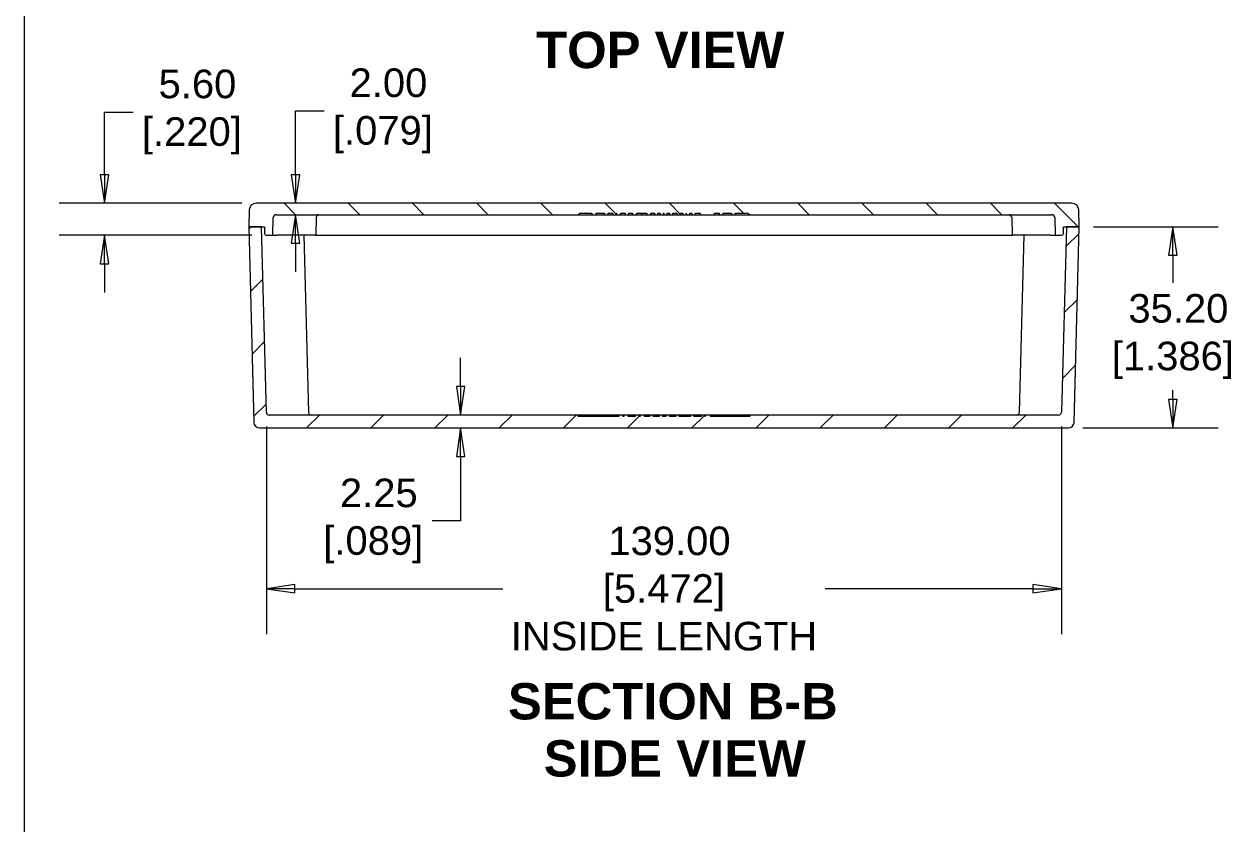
# Model space of a CAD drawing. Header units: millimetres. Extents: x 23 to 674, y 24 to 517.
# Drawn here: x 22.8 to 234.4, y 204.9 to 344.8 of the extents above; entities that cross this region are included whole.
import ezdxf

# ---------------------------------------------------------------- set-up
doc = ezdxf.new("R2010")
doc.units = ezdxf.units.MM
doc.header["$LTSCALE"] = 2.5
for name, color, linetype, lineweight in [('Dimension (ANSI)', 7, 'Continuous', 9), ('Hatch (ANSI)', 7, 'Continuous', 9), ('Sketch Geometry (ANSI)', 7, 'Continuous', 9), ('Symbol (ANSI)', 7, 'Continuous', 9), ('Visible (ANSI)', 7, 'Continuous', 9)]:
    doc.layers.add(name, color=color, linetype=linetype, lineweight=lineweight)
doc.styles.add('Label Text (ANSI)', font='arialbd.ttf')
doc.styles.add('Note Text (ANSI)', font='arial.ttf')
doc.styles.add('Text Style20', font='arial.ttf')
doc.dimstyles.new('Default - mm (ANSI)', dxfattribs={"dimscale": 2.5, "dimtxt": 2, "dimasz": 2, "dimexe": 3.175, "dimexo": 1, "dimgap": 0.8, "dimtad": 0, "dimtih": 1, "dimtoh": 1, "dimrnd": 1e-08, "dimzin": 4, "dimdsep": 46, "dimtxsty": 'Note Text (ANSI)', "dimblk": 'Filled-1', "dimcen": 0.09, "dimdle": 10, "dimclrd": 256, "dimclre": 256, "dimclrt": 256, "dimadec": 1, "dimazin": 0, "dimtfac": 1.524, "dimtofl": 0, "dimtmove": 0, "dimatfit": 3, "dimfxl": 0, "dimtolj": 1, "dimtzin": 0, "dimlwd": -1, "dimlwe": -1, "dimarcsym": 0})

# ---------------------------------------------------------------- blocks, each defined once
blk = doc.blocks.new('Title Blocks HAMMOND')
at = {"layer": 'Sketch Geometry (ANSI)'}
blk.add_line((9.353, 206.727), (9.353, 9.64), dxfattribs=at)
at = {"layer": 'Symbol (ANSI)', "style": 'Text Style20'}
blk.add_attdef('<TITLE>_001', (229.212, 16.349), '', height=5, dxfattribs=at)
blk = doc.blocks.new('Filled-1')
at = {"color": 0}
for p, q in [((0, 0), (-1, 0.15)), ((-1, 0.15), (-1, -0.15)), ((-1, 0), (0, 0)), ((-1, -0.15), (0, 0))]:
    blk.add_line(p, q, dxfattribs=at)
at = {"color": 0, "flags": 128}
blk.add_lwpolyline([(-1, -0.15), (0, 0), (-1, 0.15), (-1, -0.15)], dxfattribs=at)
at = {"color": 0}
blk.add_solid([(-1, -0.15), (0, 0), (-1, 0.15), (-1, -0.15)], dxfattribs=at)
blk = doc.blocks.new('*D19')
at = {"layer": 'Defpoints', "color": 0, "transparency": 16777216}
for p in [(207.2, 309.38), (205.31, 274.18), (223.57, 274.18)]:
    blk.add_point(p, dxfattribs=at)
at = {"layer": 'Dimension (ANSI)', "transparency": 16777216}
for p, q in [((209.7, 309.38), (231.51, 309.38)), ((223.57, 304.38), (223.57, 299.56)), ((223.57, 279.18), (223.57, 280.8)), ((207.81, 274.18), (231.51, 274.18))]:
    blk.add_line(p, q, dxfattribs=at)
at = {"layer": 'Dimension (ANSI)', "transparency": 16777216, "xscale": 5, "yscale": 5, "zscale": 5}
for p, rotation in [((223.57, 309.38), 90), ((223.57, 274.18), 270)]:
    blk.add_blockref('Filled-1', p, dxfattribs=dict(at, rotation=rotation))
at = {"layer": 'Dimension (ANSI)', "transparency": 16777216, "insert": (223.57, 290.18), "char_height": 5, "attachment_point": 5, "style": 'Note Text (ANSI)'}
blk.add_mtext('\\A1; 35.20\\P[1.386]', dxfattribs=at)
blk = doc.blocks.new('*D20')
at = {"layer": 'Defpoints', "color": 0, "transparency": 16777216}
for p in [(36.81, 313.48), (63.28, 313.48), (65.08, 307.88)]:
    blk.add_point(p, dxfattribs=at)
at = {"layer": 'Dimension (ANSI)', "transparency": 16777216}
for p, q in [((36.81, 318.48), (36.81, 329.44)), ((36.81, 329.44), (41.81, 329.44)), ((60.78, 313.48), (28.87, 313.48)), ((62.58, 307.88), (28.87, 307.88)), ((36.81, 302.88), (36.81, 297.88))]:
    blk.add_line(p, q, dxfattribs=at)
at = {"layer": 'Dimension (ANSI)', "transparency": 16777216, "xscale": 5, "yscale": 5, "zscale": 5}
for p, rotation in [((36.81, 313.48), 270), ((36.81, 307.88), 90)]:
    blk.add_blockref('Filled-1', p, dxfattribs=dict(at, rotation=rotation))
at = {"layer": 'Dimension (ANSI)', "transparency": 16777216, "insert": (52.08, 329.44), "char_height": 5, "attachment_point": 5, "style": 'Note Text (ANSI)'}
blk.add_mtext('\\A1; 5.60\\P[.220]', dxfattribs=at)
blk = doc.blocks.new('*D21')
at = {"layer": 'Defpoints', "color": 0, "transparency": 16777216}
for p in [(65.1, 276.92), (204.1, 276.92), (204.1, 246.06)]:
    blk.add_point(p, dxfattribs=at)
at = {"layer": 'Dimension (ANSI)', "transparency": 16777216}
for p, q in [((65.1, 274.42), (65.1, 238.12)), ((204.1, 274.42), (204.1, 238.12)), ((70.1, 246.06), (106.43, 246.06)), ((199.1, 246.06), (162.78, 246.06))]:
    blk.add_line(p, q, dxfattribs=at)
at = {"layer": 'Dimension (ANSI)', "transparency": 16777216, "xscale": 5, "yscale": 5, "zscale": 5, "rotation": 180}
blk.add_blockref('Filled-1', (65.1, 246.06), dxfattribs=at)
at = {"layer": 'Dimension (ANSI)', "transparency": 16777216, "xscale": 5, "yscale": 5, "zscale": 5}
blk.add_blockref('Filled-1', (204.1, 246.06), dxfattribs=at)
at = {"layer": 'Dimension (ANSI)', "transparency": 16777216, "insert": (134.6, 246.06), "char_height": 5, "attachment_point": 5, "style": 'Note Text (ANSI)'}
blk.add_mtext('\\A1; 139.00\\P[5.472]{\\PINSIDE LENGTH}', dxfattribs=at)
blk = doc.blocks.new('*D27')
at = {"layer": 'Defpoints', "color": 0, "transparency": 16777216}
for p in [(70.2, 313.48), (87.16, 313.48), (87.16, 311.48)]:
    blk.add_point(p, dxfattribs=at)
at = {"layer": 'Dimension (ANSI)', "transparency": 16777216}
for p, q in [((70.2, 318.48), (70.2, 329.65)), ((70.2, 329.65), (75.2, 329.65)), ((70.2, 306.48), (70.2, 301.48))]:
    blk.add_line(p, q, dxfattribs=at)
at = {"layer": 'Dimension (ANSI)', "transparency": 16777216, "xscale": 5, "yscale": 5, "zscale": 5}
for p, rotation in [((70.2, 313.48), 270), ((70.2, 311.48), 90)]:
    blk.add_blockref('Filled-1', p, dxfattribs=dict(at, rotation=rotation))
at = {"layer": 'Dimension (ANSI)', "transparency": 16777216, "insert": (85.47, 329.65), "char_height": 5, "attachment_point": 5, "style": 'Note Text (ANSI)'}
blk.add_mtext('\\A1; 2.00\\P[.079]', dxfattribs=at)
blk = doc.blocks.new('*D28')
at = {"layer": 'Defpoints', "color": 0, "transparency": 16777216}
for p in [(83.78, 276.43), (99.06, 276.43), (83.78, 274.18)]:
    blk.add_point(p, dxfattribs=at)
at = {"layer": 'Dimension (ANSI)', "transparency": 16777216}
for p, q in [((99.06, 281.43), (99.06, 286.43)), ((99.06, 269.18), (99.06, 257.9)), ((99.06, 257.9), (94.06, 257.9))]:
    blk.add_line(p, q, dxfattribs=at)
at = {"layer": 'Dimension (ANSI)', "transparency": 16777216, "xscale": 5, "yscale": 5, "zscale": 5}
for p, rotation in [((99.06, 276.43), 270), ((99.06, 274.18), 90)]:
    blk.add_blockref('Filled-1', p, dxfattribs=dict(at, rotation=rotation))
at = {"layer": 'Dimension (ANSI)', "transparency": 16777216, "insert": (83.78, 257.9), "char_height": 5, "attachment_point": 5, "style": 'Note Text (ANSI)'}
blk.add_mtext('\\A1; 2.25\\P[.089]', dxfattribs=at)

msp = doc.modelspace()

# ---------------------------------------------------------------- hatches: boundary and pattern name
at = {"layer": 'Hatch (ANSI)'}
h = msp.add_hatch(dxfattribs=at)
h.set_pattern_fill('ANSI31', color=256, scale=63.5, angle=90.00021, style=0)
h.set_pattern_definition([(135.0002, (0, 0), (-5.61264, -5.61268), [])])
edge = h.paths.add_edge_path()
edge.add_line((124.1995, 311.479), (124.8383, 311.479))
edge.add_line((124.8383, 311.479), (124.847, 311.729))
edge.add_line((124.847, 311.729), (125.6345, 311.729))
edge.add_line((125.6345, 311.729), (125.6432, 311.479))
edge.add_line((125.6432, 311.479), (126.2383, 311.479))
edge.add_line((126.2383, 311.479), (126.247, 311.729))
edge.add_line((126.247, 311.729), (126.3007, 311.729))
edge.add_line((126.3007, 311.729), (126.3112, 311.479))
edge.add_line((126.3112, 311.479), (127.0252, 311.479))
edge.add_line((127.0252, 311.479), (127.0357, 311.729))
edge.add_line((127.0357, 311.729), (127.822, 311.729))
edge.add_line((127.822, 311.729), (127.8307, 311.479))
edge.add_line((127.8307, 311.479), (128.4258, 311.479))
edge.add_line((128.4258, 311.479), (128.4345, 311.729))
edge.add_line((128.4345, 311.729), (129.1149, 311.729))
edge.add_line((129.1149, 311.729), (129.1239, 311.479))
edge.add_line((129.1239, 311.479), (129.826, 311.479))
edge.add_line((129.826, 311.479), (129.8353, 311.729))
edge.add_line((129.8353, 311.729), (131.5815, 311.729))
edge.add_line((131.5815, 311.729), (131.5908, 311.479))
edge.add_line((131.5908, 311.479), (132.2921, 311.479))
edge.add_line((132.2921, 311.479), (132.3011, 311.729))
edge.add_line((132.3011, 311.729), (132.9407, 311.729))
edge.add_line((132.9407, 311.729), (132.9495, 311.479))
edge.add_line((132.9495, 311.479), (133.5445, 311.479))
edge.add_line((133.5445, 311.479), (133.5532, 311.729))
edge.add_line((133.5532, 311.729), (133.9435, 311.729))
edge.add_line((133.9435, 311.729), (133.9525, 311.479))
edge.add_line((133.9525, 311.479), (134.5406, 311.479))
edge.add_line((134.5406, 311.479), (134.5497, 311.729))
edge.add_line((134.5497, 311.729), (134.5694, 311.729))
edge.add_line((134.5694, 311.729), (134.5785, 311.479))
edge.add_line((134.5785, 311.479), (135.1664, 311.479))
edge.add_line((135.1664, 311.479), (135.1754, 311.729))
edge.add_line((135.1754, 311.729), (135.5657, 311.729))
edge.add_line((135.5657, 311.729), (135.5745, 311.479))
edge.add_line((135.5745, 311.479), (136.1695, 311.479))
edge.add_line((136.1695, 311.479), (136.1782, 311.729))
edge.add_line((136.1782, 311.729), (136.8782, 311.729))
edge.add_line((136.8782, 311.729), (136.887, 311.479))
edge.add_line((136.887, 311.479), (137.482, 311.479))
edge.add_line((137.482, 311.479), (137.4907, 311.729))
edge.add_line((137.4907, 311.729), (137.881, 311.729))
edge.add_line((137.881, 311.729), (137.89, 311.479))
edge.add_line((137.89, 311.479), (138.4781, 311.479))
edge.add_line((138.4781, 311.479), (138.4872, 311.729))
edge.add_line((138.4872, 311.729), (138.5069, 311.729))
edge.add_line((138.5069, 311.729), (138.516, 311.479))
edge.add_line((138.516, 311.479), (139.1039, 311.479))
edge.add_line((139.1039, 311.479), (139.1129, 311.729))
edge.add_line((139.1129, 311.729), (139.5032, 311.729))
edge.add_line((139.5032, 311.729), (139.512, 311.479))
edge.add_line((139.512, 311.479), (140.107, 311.479))
edge.add_line((140.107, 311.479), (140.1157, 311.729))
edge.add_line((140.1157, 311.729), (140.9427, 311.729))
edge.add_line((140.9427, 311.729), (140.9521, 311.479))
edge.add_line((140.9521, 311.479), (143.4381, 311.479))
edge.add_line((143.4381, 311.479), (143.4474, 311.729))
edge.add_line((143.4474, 311.729), (144.272, 311.729))
edge.add_line((144.272, 311.729), (144.2807, 311.479))
edge.add_line((144.2807, 311.479), (144.9195, 311.479))
edge.add_line((144.9195, 311.479), (144.9282, 311.729))
edge.add_line((144.9282, 311.729), (146.4157, 311.729))
edge.add_line((146.4157, 311.729), (146.4245, 311.479))
edge.add_line((146.4245, 311.479), (147.0633, 311.479))
edge.add_line((147.0633, 311.479), (147.072, 311.729))
edge.add_line((147.072, 311.729), (148.9418, 311.729))
edge.add_ellipse((148.9418, 310.729), major_axis=(0, 1), ratio=1, start_angle=318.590378, end_angle=360, ccw=False)
edge.add_line((149.6032, 311.479), (202.4112, 311.479))
edge.add_ellipse((202.4112, 310.979), major_axis=(0, 0.5), ratio=1, start_angle=271.5, end_angle=360, ccw=False)
edge.add_line((202.911, 310.9921), (202.9925, 307.879))
edge.add_line((202.9925, 307.879), (203.2771, 307.879))
edge.add_line((203.2771, 307.879), (203.2771, 307.8791))
edge.add_ellipse((203.2848, 308.179), major_axis=(-0.0076, -0.2999), ratio=1, start_angle=0, end_angle=1.460739)
edge.add_line((203.2848, 307.879), (204.1217, 307.879))
edge.add_ellipse((204.1217, 308.179), major_axis=(0, -0.3), ratio=1, start_angle=0, end_angle=88.5)
edge.add_line((204.4216, 308.1711), (204.4532, 309.379))
edge.add_line((204.4532, 309.379), (204.9532, 309.379))
edge.add_line((204.9532, 309.379), (207.2032, 309.379))
edge.add_line((207.2032, 309.379), (207.1265, 312.3104))
edge.add_ellipse((205.9269, 312.279), major_axis=(1.1996, 0.0314), ratio=1, start_angle=0, end_angle=88.5)
edge.add_line((205.9269, 313.479), (63.2796, 313.479))
edge.add_ellipse((63.2796, 312.279), major_axis=(0, 1.2), ratio=1, start_angle=0, end_angle=88.5)
edge.add_line((62.08, 312.3104), (62.0032, 309.379))
edge.add_line((62.0032, 309.379), (64.2532, 309.379))
edge.add_line((64.2532, 309.379), (64.7532, 309.379))
edge.add_line((64.7532, 309.379), (64.7849, 308.1711))
edge.add_ellipse((65.0848, 308.179), major_axis=(-0.2999, -0.0079), ratio=1, start_angle=0, end_angle=88.5)
edge.add_line((65.0848, 307.879), (65.9217, 307.879))
edge.add_ellipse((65.9217, 308.179), major_axis=(0, -0.3), ratio=1, start_angle=0, end_angle=1.460739)
edge.add_line((65.9294, 307.8791), (65.9294, 307.879))
edge.add_line((65.9294, 307.879), (66.214, 307.879))
edge.add_line((66.214, 307.879), (66.2955, 310.9921))
edge.add_ellipse((66.7953, 310.979), major_axis=(-0.4998, 0.0131), ratio=1, start_angle=271.5, end_angle=360, ccw=False)
edge.add_line((66.7953, 311.479), (119.6032, 311.479))
edge.add_ellipse((120.2647, 310.729), major_axis=(-0.6614, 0.75), ratio=1, start_angle=318.590378, end_angle=360, ccw=False)
edge.add_line((120.2647, 311.729), (122.0137, 311.729))
edge.add_line((122.0137, 311.729), (122.0226, 311.479))
edge.add_line((122.0226, 311.479), (122.7228, 311.479))
edge.add_line((122.7228, 311.479), (122.7319, 311.729))
edge.add_line((122.7319, 311.729), (124.1907, 311.729))
edge.add_line((124.1907, 311.729), (124.1995, 311.479))
h = msp.add_hatch(dxfattribs=at)
h.set_pattern_fill('ANSI31', color=256, scale=63.5, style=0)
h.set_pattern_definition([(45, (0, 0), (-5.61266, 5.61266), [])])
edge = h.paths.add_edge_path()
edge.add_line((132.6956, 276.429), (132.1163, 276.429))
edge.add_line((132.1163, 276.429), (132.1029, 276.179))
edge.add_line((132.1029, 276.179), (131.1886, 276.179))
edge.add_line((131.1886, 276.179), (131.173, 276.429))
edge.add_line((131.173, 276.429), (130.4699, 276.429))
edge.add_line((130.4699, 276.429), (130.4546, 276.179))
edge.add_line((130.4546, 276.179), (130.284, 276.179))
edge.add_line((130.284, 276.179), (130.2683, 276.429))
edge.add_line((130.2683, 276.429), (129.5703, 276.429))
edge.add_line((129.5703, 276.429), (129.5546, 276.179))
edge.add_line((129.5546, 276.179), (128.3205, 276.179))
edge.add_line((128.3205, 276.179), (128.3049, 276.429))
edge.add_line((128.3049, 276.429), (127.6018, 276.429))
edge.add_line((127.6018, 276.429), (127.5864, 276.179))
edge.add_line((127.5864, 276.179), (127.4159, 276.179))
edge.add_line((127.4159, 276.179), (127.4002, 276.429))
edge.add_line((127.4002, 276.429), (126.7022, 276.429))
edge.add_line((126.7022, 276.429), (126.6865, 276.179))
edge.add_line((126.6865, 276.179), (119.6163, 276.179))
edge.add_line((119.6163, 276.179), (119.6032, 276.429))
edge.add_line((119.6032, 276.429), (65.6031, 276.429))
edge.add_ellipse((65.6031, 276.929), major_axis=(0, -0.5), ratio=1, start_angle=271.5, end_angle=360, ccw=False)
edge.add_line((65.1033, 276.9159), (64.2532, 309.379))
edge.add_line((64.2532, 309.379), (62.0032, 309.379))
edge.add_line((62.0032, 309.379), (62.8995, 275.1528))
edge.add_ellipse((63.8991, 275.179), major_axis=(-0.9997, -0.0262), ratio=1, start_angle=0, end_angle=88.5)
edge.add_line((63.8991, 274.179), (205.3073, 274.179))
edge.add_ellipse((205.3073, 275.179), major_axis=(0, -1), ratio=1, start_angle=0, end_angle=88.5)
edge.add_line((206.307, 275.1528), (207.2032, 309.379))
edge.add_line((207.2032, 309.379), (204.9532, 309.379))
edge.add_line((204.9532, 309.379), (204.1032, 276.9159))
edge.add_ellipse((203.6033, 276.929), major_axis=(0.4998, -0.0131), ratio=1, start_angle=271.5, end_angle=360, ccw=False)
edge.add_line((203.6033, 276.429), (149.6032, 276.429))
edge.add_line((149.6032, 276.429), (149.5901, 276.179))
edge.add_line((149.5901, 276.179), (142.7569, 276.179))
edge.add_spline(control_points=[(142.7569, 276.179), (142.7541, 276.2207), (142.7513, 276.2624), (142.7457, 276.3457), (142.7428, 276.3874), (142.7399, 276.429)], knot_values=[-0.02504463, -0.02504463, -0.02504463, -0.02504463, -0.01251564, -0.01251564, 0, 0, 0, 0], degree=3, periodic=0)
edge.add_line((142.7399, 276.429), (141.8305, 276.429))
edge.add_line((141.8305, 276.429), (141.8083, 276.179))
edge.add_line((141.8083, 276.179), (141.7515, 276.179))
edge.add_line((141.7515, 276.179), (141.7384, 276.429))
edge.add_line((141.7384, 276.429), (141.1468, 276.429))
edge.add_line((141.1468, 276.429), (141.1337, 276.179))
edge.add_line((141.1337, 276.179), (139.8337, 276.179))
edge.add_line((139.8337, 276.179), (139.8204, 276.429))
edge.add_line((139.8204, 276.429), (139.2799, 276.429))
edge.add_line((139.2799, 276.429), (139.2666, 276.179))
edge.add_line((139.2666, 276.179), (137.2889, 276.179))
edge.add_line((137.2889, 276.179), (137.2757, 276.429))
edge.add_line((137.2757, 276.429), (136.6843, 276.429))
edge.add_line((136.6843, 276.429), (136.6711, 276.179))
edge.add_line((136.6711, 276.179), (135.5858, 276.179))
edge.add_line((135.5858, 276.179), (135.5725, 276.429))
edge.add_line((135.5725, 276.429), (134.9417, 276.429))
edge.add_line((134.9417, 276.429), (134.9282, 276.179))
edge.add_line((134.9282, 276.179), (134.3729, 276.179))
edge.add_line((134.3729, 276.179), (134.3596, 276.429))
edge.add_line((134.3596, 276.429), (133.7723, 276.429))
edge.add_line((133.7723, 276.429), (133.7589, 276.179))
edge.add_line((133.7589, 276.179), (132.7089, 276.179))
edge.add_line((132.7089, 276.179), (132.6956, 276.429))

# ---------------------------------------------------------------- linework, layer by layer
at = {"layer": 'Visible (ANSI)'}
for p, q in [((205.9269, 313.479), (63.2796, 313.479)), ((62.08, 312.3104), (62.0032, 309.379)), ((66.7953, 311.479), (119.6032, 311.479)), ((119.6032, 311.479), (121.6032, 311.479)), ((120.2647, 311.729), (122.0137, 311.729)), ((121.6032, 311.479), (121.9682, 311.479)), ((121.9682, 311.479), (121.9595, 311.729)), ((122.0226, 311.479), (122.7228, 311.479)), ((122.7319, 311.729), (124.1907, 311.729)), ((123.7327, 311.479), (124.1995, 311.479)), ((124.1907, 311.729), (124.1995, 311.479)), ((124.1995, 311.479), (124.8383, 311.479)), ((124.8383, 311.479), (124.847, 311.729)), ((124.8383, 311.479), (125.6432, 311.479)), ((124.847, 311.729), (125.6345, 311.729)), ((125.6345, 311.729), (125.6432, 311.479)), ((125.6432, 311.479), (126.2383, 311.479)), ((126.2383, 311.479), (126.247, 311.729)), ((126.2383, 311.479), (126.3112, 311.479)), ((126.247, 311.729), (126.3007, 311.729)), ((126.3007, 311.729), (126.3112, 311.479)), ((126.3112, 311.479), (127.0252, 311.479)), ((127.0252, 311.479), (127.0357, 311.729)), ((127.0252, 311.479), (127.8307, 311.479)), ((127.0357, 311.729), (127.822, 311.729)), ((127.822, 311.729), (127.8307, 311.479)), ((127.8307, 311.479), (128.4258, 311.479)), ((128.4258, 311.479), (128.4345, 311.729)), ((128.4258, 311.479), (129.0557, 311.479)), ((128.4345, 311.729), (129.1149, 311.729)), ((129.0557, 311.479), (129.047, 311.729)), ((129.1239, 311.479), (129.826, 311.479)), ((129.8353, 311.729), (131.5815, 311.729)), ((130.7211, 311.479), (130.7211, 311.729)), ((131.5908, 311.479), (132.2921, 311.479)), ((132.3011, 311.729), (132.9407, 311.729)), ((132.3633, 311.479), (132.372, 311.729)), ((132.3633, 311.479), (132.9495, 311.479)), ((132.9407, 311.729), (132.9495, 311.479)), ((132.9495, 311.479), (133.5445, 311.479)), ((133.5445, 311.479), (133.5532, 311.729)), ((133.5445, 311.479), (133.9525, 311.479)), ((133.5532, 311.729), (133.9435, 311.729)), ((133.9435, 311.729), (133.9525, 311.479)), ((133.9525, 311.479), (134.5406, 311.479)), ((134.5406, 311.479), (134.5497, 311.729)), ((134.5406, 311.479), (134.5785, 311.479)), ((134.5497, 311.729), (134.5694, 311.729)), ((134.5694, 311.729), (134.5785, 311.479)), ((134.5785, 311.479), (135.1664, 311.479)), ((135.1664, 311.479), (135.1754, 311.729)), ((135.1664, 311.479), (135.5745, 311.479)), ((135.1754, 311.729), (135.5657, 311.729)), ((135.5657, 311.729), (135.5745, 311.479)), ((135.5745, 311.479), (136.1695, 311.479)), ((136.1695, 311.479), (136.1782, 311.729)), ((136.1695, 311.479), (136.887, 311.479)), ((136.1782, 311.729), (136.8782, 311.729)), ((136.8782, 311.729), (136.887, 311.479)), ((136.887, 311.479), (137.482, 311.479)), ((137.482, 311.479), (137.4907, 311.729)), ((137.482, 311.479), (137.89, 311.479)), ((137.4907, 311.729), (137.881, 311.729)), ((137.881, 311.729), (137.89, 311.479)), ((137.89, 311.479), (138.4781, 311.479)), ((138.4781, 311.479), (138.4872, 311.729)), ((138.4781, 311.479), (138.516, 311.479)), ((138.4872, 311.729), (138.5069, 311.729)), ((138.5069, 311.729), (138.516, 311.479)), ((138.516, 311.479), (139.1039, 311.479)), ((139.1039, 311.479), (139.1129, 311.729)), ((139.1039, 311.479), (139.512, 311.479)), ((139.1129, 311.729), (139.5032, 311.729)), ((139.5032, 311.729), (139.512, 311.479)), ((139.512, 311.479), (140.107, 311.479)), ((140.107, 311.479), (140.1157, 311.729)), ((140.107, 311.479), (140.9521, 311.479)), ((140.1157, 311.729), (140.9427, 311.729)), ((140.9427, 311.729), (140.9521, 311.479)), ((140.9521, 311.479), (143.4381, 311.479)), ((143.4381, 311.479), (143.4474, 311.729)), ((143.4381, 311.479), (144.2807, 311.479)), ((143.4474, 311.729), (144.272, 311.729)), ((144.272, 311.729), (144.2807, 311.479)), ((144.2807, 311.479), (144.9195, 311.479)), ((144.9195, 311.479), (144.9282, 311.729)), ((144.9195, 311.479), (146.4245, 311.479)), ((144.9282, 311.729), (146.4157, 311.729)), ((146.4157, 311.729), (146.4245, 311.479)), ((146.4245, 311.479), (147.0633, 311.479)), ((147.0633, 311.479), (147.072, 311.729)), ((147.0633, 311.479), (147.6032, 311.479)), ((147.072, 311.729), (148.9418, 311.729)), ((147.6032, 311.479), (149.6032, 311.479)), ((149.6032, 311.479), (202.4112, 311.479)), ((207.2032, 309.379), (207.1265, 312.3104)), ((64.2532, 309.379), (62.0032, 309.379)), ((62.0032, 309.379), (62.8995, 275.1528)), ((62.0032, 309.379), (64.7532, 309.379)), ((65.1033, 276.9159), (64.2532, 309.379)), ((64.7532, 309.379), (64.7849, 308.1711)), ((66.214, 307.879), (66.2955, 310.9921)), ((73.7955, 310.9921), (73.714, 307.879)), ((195.411, 310.9921), (195.4925, 307.879)), ((202.911, 310.9921), (202.9925, 307.879)), ((204.9532, 309.379), (204.1032, 276.9159)), ((204.4216, 308.1711), (204.4532, 309.379)), ((204.4532, 309.379), (207.2032, 309.379)), ((207.2032, 309.379), (204.9532, 309.379)), ((206.307, 275.1528), (207.2032, 309.379)), ((65.0848, 307.879), (65.9217, 307.879)), ((65.9294, 307.879), (65.9217, 307.879)), ((65.9294, 307.8791), (65.9294, 307.879)), ((65.9294, 307.879), (66.214, 307.879)), ((66.214, 307.879), (66.5032, 307.879)), ((66.5032, 307.879), (67.0032, 307.879)), ((73.714, 307.879), (67.0032, 307.879)), ((71.6425, 307.879), (72.4533, 276.9159)), ((73.714, 307.879), (74.0032, 307.879)), ((74.0032, 307.879), (195.2032, 307.879)), ((195.2032, 307.879), (195.4925, 307.879)), ((202.2032, 307.879), (195.4925, 307.879)), ((196.7532, 276.9159), (197.564, 307.879)), ((202.2032, 307.879), (202.7032, 307.879)), ((202.7032, 307.879), (202.9925, 307.879)), ((202.9925, 307.879), (203.2771, 307.879)), ((203.2771, 307.879), (203.2771, 307.8791)), ((203.2848, 307.879), (203.2771, 307.879)), ((203.2848, 307.879), (204.1217, 307.879)), ((119.6032, 276.429), (65.6031, 276.429)), ((119.6163, 276.179), (119.6032, 276.429)), ((122.6032, 276.429), (119.6032, 276.429)), ((126.6865, 276.179), (119.6163, 276.179)), ((126.1885, 276.429), (122.6032, 276.429)), ((126.1885, 276.429), (126.1754, 276.179)), ((126.7022, 276.429), (126.3718, 276.429)), ((126.7022, 276.429), (126.6865, 276.179)), ((127.4002, 276.429), (126.7022, 276.429)), ((127.4159, 276.179), (127.4002, 276.429)), ((127.5043, 276.429), (127.4002, 276.429)), ((127.5864, 276.179), (127.4159, 276.179)), ((127.5043, 276.429), (127.5039, 276.179)), ((127.6018, 276.429), (127.5043, 276.429)), ((127.6018, 276.429), (127.5864, 276.179)), ((128.3049, 276.429), (127.6018, 276.429)), ((128.3205, 276.179), (128.3049, 276.429)), ((128.6872, 276.429), (128.3049, 276.429)), ((129.5546, 276.179), (128.3205, 276.179)), ((128.6872, 276.429), (128.6981, 276.179)), ((129.0566, 276.429), (128.8539, 276.429)), ((128.8539, 276.429), (128.867, 276.179)), ((129.0566, 276.429), (129.0435, 276.179)), ((129.5703, 276.429), (129.2399, 276.429)), ((129.5703, 276.429), (129.5546, 276.179)), ((130.2683, 276.429), (129.5703, 276.429)), ((130.284, 276.179), (130.2683, 276.429)), ((130.3724, 276.429), (130.2683, 276.429)), ((130.4546, 276.179), (130.284, 276.179)), ((130.3724, 276.429), (130.3721, 276.179)), ((130.4699, 276.429), (130.3724, 276.429)), ((130.4699, 276.429), (130.4546, 276.179)), ((131.173, 276.429), (130.4699, 276.429)), ((131.1886, 276.179), (131.173, 276.429)), ((131.5553, 276.429), (131.173, 276.429)), ((132.1029, 276.179), (131.1886, 276.179)), ((131.5553, 276.429), (131.5662, 276.179)), ((132.0571, 276.429), (131.722, 276.429)), ((131.722, 276.429), (131.7351, 276.179)), ((132.0571, 276.429), (132.044, 276.179)), ((132.6956, 276.429), (132.1163, 276.429)), ((133.7589, 276.179), (132.7089, 276.179)), ((133.2367, 276.429), (133.2367, 276.179)), ((134.3596, 276.429), (133.7723, 276.429)), ((134.9282, 276.179), (134.3729, 276.179)), ((134.8811, 276.429), (134.4136, 276.429)), ((134.4136, 276.429), (134.4267, 276.179)), ((134.8811, 276.429), (134.868, 276.179)), ((135.5725, 276.429), (134.9417, 276.429)), ((136.6711, 276.179), (135.5858, 276.179)), ((136.1406, 276.429), (136.1407, 276.179)), ((137.2757, 276.429), (136.6843, 276.429)), ((137.661, 276.429), (137.2818, 276.429)), ((137.2818, 276.429), (137.2949, 276.179)), ((139.2666, 276.179), (137.2889, 276.179)), ((137.661, 276.429), (137.6479, 276.179)), ((138.7055, 276.429), (138.7055, 276.179)), ((139.2799, 276.429), (139.2666, 276.179)), ((139.8204, 276.429), (139.2799, 276.429)), ((139.8337, 276.179), (139.8204, 276.429)), ((139.9046, 276.429), (139.8204, 276.429)), ((141.1337, 276.179), (139.8337, 276.179)), ((139.9299, 276.429), (139.9431, 276.179)), ((141.1468, 276.429), (140.0092, 276.429)), ((140.0092, 276.429), (140.0223, 276.179)), ((141.1468, 276.429), (141.1337, 276.179)), ((141.7384, 276.429), (141.1468, 276.429)), ((141.7515, 276.179), (141.7384, 276.429)), ((141.8305, 276.429), (141.7384, 276.429)), ((141.8083, 276.179), (141.7515, 276.179)), ((142.7399, 276.429), (141.8305, 276.429)), ((149.5901, 276.179), (142.7569, 276.179)), ((146.6032, 276.429), (142.7836, 276.429)), ((142.7836, 276.429), (142.7967, 276.179)), ((149.6032, 276.429), (146.6032, 276.429)), ((149.6032, 276.429), (149.5901, 276.179)), ((203.6033, 276.429), (149.6032, 276.429)), ((63.8991, 274.179), (205.3073, 274.179))]:
    msp.add_line(p, q, dxfattribs=at)
for centre, radius, start, end in [((63.2796, 312.279), 1.2, 90, 178.5), ((205.9269, 312.279), 1.2, 1.5, 90), ((66.7953, 310.979), 0.5, 90, 178.5), ((74.2953, 310.979), 0.5, 90, 178.5), ((120.2647, 310.729), 1, 90, 131.409622), ((148.9418, 310.729), 1, 48.590378, 90), ((194.9112, 310.979), 0.5, 1.5, 90), ((202.4112, 310.979), 0.5, 1.5, 90), ((65.0848, 308.179), 0.3, 181.5, 270), ((65.9217, 308.179), 0.3, 270, 271.460739), ((203.2848, 308.179), 0.3, 268.539261, 270), ((204.1217, 308.179), 0.3, 270, 358.5), ((63.8991, 275.179), 1, 181.5, 270), ((65.6031, 276.929), 0.5, 181.5, 270), ((72.9531, 276.929), 0.5, 181.5, 270), ((196.2533, 276.929), 0.5, 270, 358.5), ((203.6033, 276.929), 0.5, 270, 358.5), ((205.3073, 275.179), 1, 270, 358.5)]:
    msp.add_arc(centre, radius, start, end, dxfattribs=at)
for points, knots in [([(121.9682, 311.479), (121.9691, 311.479), (121.9701, 311.479), (121.9769, 311.479), (121.9826, 311.479), (121.9991, 311.479), (122.0094, 311.479), (122.0226, 311.479)], [0, 0, 0, 0, 0.000187500067, 0.000187500067, 0.000375103886, 0.000375103886, 0.000563805648, 0.000563805648, 0.000563805648, 0.000563805648]), ([(122.0137, 311.729), (122.0152, 311.6873), (122.0167, 311.6457), (122.0196, 311.5623), (122.0211, 311.5207), (122.0226, 311.479)], [-0.0250158963, -0.0250158963, -0.0250158963, -0.0250158963, -0.0125079291, -0.0125079291, 0, 0, 0, 0]), ([(122.7228, 311.479), (122.7243, 311.5207), (122.7258, 311.5623), (122.7289, 311.6457), (122.7304, 311.6873), (122.7319, 311.729)], [-0.0250164445, -0.0250164445, -0.0250164445, -0.0250164445, -0.0125081564, -0.0125081564, 0, 0, 0, 0]), ([(122.7228, 311.479), (122.7338, 311.479), (122.7465, 311.479), (122.7929, 311.479), (122.8356, 311.479), (122.9095, 311.479), (122.936, 311.479), (122.9936, 311.479), (123.0252, 311.479), (123.0915, 311.479), (123.1268, 311.479), (123.2001, 311.479), (123.2373, 311.479), (123.3499, 311.479), (123.426, 311.479), (123.5792, 311.479), (123.6561, 311.479), (123.7326, 311.479), (123.7326, 311.479), (123.7327, 311.479), (123.7327, 311.479)], [0.00057902393, 0.00057902393, 0.00057902393, 0.00057902393, 0.00068704105, 0.00068704105, 0.00091602237, 0.00091602237, 0.00103051303, 0.00103051303, 0.00114500368, 0.00114500368, 0.00125949434, 0.00125949434, 0.001373985, 0.001373985, 0.00160296632, 0.00160296632, 0.00183194763, 0.00183194763, 0.00183194763, 0.00183200618, 0.00183200618, 0.00183200618, 0.00183200618]), ([(129.0557, 311.479), (129.0581, 311.479), (129.0623, 311.479), (129.0885, 311.479), (129.1038, 311.479), (129.1239, 311.479)], [0, 0, 0, 0, 0.000339470402, 0.000339470402, 0.000583504276, 0.000583504276, 0.000583504276, 0.000583504276]), ([(129.1149, 311.729), (129.1164, 311.6873), (129.1179, 311.6457), (129.1209, 311.5623), (129.1224, 311.5207), (129.1239, 311.479)], [-0.0250161749, -0.0250161749, -0.0250161749, -0.0250161749, -0.0125080802, -0.0125080802, 0, 0, 0, 0]), ([(129.826, 311.479), (129.8276, 311.5207), (129.8291, 311.5623), (129.8322, 311.6457), (129.8337, 311.6873), (129.8353, 311.729)], [-0.0250169516, -0.0250169516, -0.0250169516, -0.0250169516, -0.0125084405, -0.0125084405, 0, 0, 0, 0]), ([(129.826, 311.479), (129.8349, 311.479), (129.8446, 311.479), (129.8837, 311.479), (129.9177, 311.479), (129.9808, 311.479), (130.0041, 311.479), (130.0528, 311.479), (130.0789, 311.479), (130.1631, 311.479), (130.2253, 311.479), (130.3583, 311.479), (130.4287, 311.479), (130.5734, 311.479), (130.6477, 311.479), (130.7208, 311.479), (130.7209, 311.479), (130.721, 311.479), (130.7211, 311.479)], [0.00057626559, 0.00057626559, 0.00057626559, 0.00057626559, 0.00065592307, 0.00065592307, 0.00087451625, 0.00087451625, 0.00098381284, 0.00098381284, 0.00109310943, 0.00109310943, 0.0013117026, 0.0013117026, 0.00153029578, 0.00153029578, 0.00174888896, 0.00174888896, 0.00174888896, 0.00174914767, 0.00174914767, 0.00174914767, 0.00174914767]), ([(130.7211, 311.479), (130.7212, 311.479), (130.7212, 311.479), (130.7213, 311.479), (130.7575, 311.479), (130.794, 311.479), (130.8668, 311.479), (130.9029, 311.479), (131.0096, 311.479), (131.0791, 311.479), (131.2742, 311.479), (131.3852, 311.479), (131.5188, 311.479), (131.5595, 311.479), (131.5908, 311.479)], [0, 0, 0, 0, 0.0000002608, 0.0000002608, 0.0000002608, 0.00010927546, 0.00010927546, 0.00021829013, 0.00021829013, 0.00043631946, 0.00043631946, 0.00087237812, 0.00087237812, 0.00115584316, 0.00115584316, 0.00115584316, 0.00115584316]), ([(131.5815, 311.729), (131.5831, 311.6873), (131.5846, 311.6457), (131.5877, 311.5623), (131.5892, 311.5207), (131.5908, 311.479)], [-0.0250169887, -0.0250169887, -0.0250169887, -0.0250169887, -0.0125084539, -0.0125084539, 0, 0, 0, 0]), ([(132.2921, 311.479), (132.2936, 311.5207), (132.2951, 311.5623), (132.2981, 311.6457), (132.2996, 311.6873), (132.3011, 311.729)], [-0.0250162216, -0.0250162216, -0.0250162216, -0.0250162216, -0.0125081012, -0.0125081012, 0, 0, 0, 0]), ([(132.2921, 311.479), (132.313, 311.479), (132.329, 311.479), (132.3483, 311.479), (132.3541, 311.479), (132.3608, 311.479), (132.362, 311.479), (132.3633, 311.479)], [0.00212790664, 0.00212790664, 0.00212790664, 0.00212790664, 0.002376102307, 0.002376102307, 0.00254583702, 0.00254583702, 0.002715398134, 0.002715398134, 0.002715398134, 0.002715398134]), ([(126.3718, 276.429), (126.3718, 276.429), (126.3718, 276.429), (126.3718, 276.429), (126.3288, 276.429), (126.2869, 276.429), (126.2335, 276.429), (126.2176, 276.429), (126.2007, 276.429), (126.1962, 276.429), (126.1902, 276.429), (126.1893, 276.429), (126.1885, 276.429)], [0, 0, 0, 0, 0.000000042586, 0.000000042586, 0.000000042586, 0.000232614723, 0.000232614723, 0.000348900791, 0.000348900791, 0.000407043825, 0.000407043825, 0.000464631476, 0.000464631476, 0.000464631476, 0.000464631476]), ([(128.8539, 276.429), (128.8522, 276.429), (128.8481, 276.429), (128.8289, 276.429), (128.8157, 276.429), (128.7688, 276.429), (128.7288, 276.429), (128.6872, 276.429)], [0, 0, 0, 0, 0.000112069644, 0.000112069644, 0.000224596298, 0.000224596298, 0.000449506183, 0.000449506183, 0.000449506183, 0.000449506183]), ([(129.2399, 276.429), (129.2399, 276.429), (129.2399, 276.429), (129.2399, 276.429), (129.197, 276.429), (129.1551, 276.429), (129.1017, 276.429), (129.0857, 276.429), (129.0689, 276.429), (129.0643, 276.429), (129.0583, 276.429), (129.0574, 276.429), (129.0566, 276.429)], [0, 0, 0, 0, 0.000000042586, 0.000000042586, 0.000000042586, 0.000232614723, 0.000232614723, 0.000348900791, 0.000348900791, 0.000407043825, 0.000407043825, 0.000464631476, 0.000464631476, 0.000464631476, 0.000464631476]), ([(131.722, 276.429), (131.7204, 276.429), (131.7162, 276.429), (131.6971, 276.429), (131.6838, 276.429), (131.6369, 276.429), (131.597, 276.429), (131.5553, 276.429)], [0, 0, 0, 0, 0.000112069644, 0.000112069644, 0.000224596298, 0.000224596298, 0.000449506183, 0.000449506183, 0.000449506183, 0.000449506183]), ([(132.1163, 276.429), (132.1061, 276.429), (132.0977, 276.429), (132.0781, 276.429), (132.0699, 276.429), (132.0593, 276.429), (132.0579, 276.429), (132.0571, 276.429)], [0.000393689008, 0.000393689008, 0.000393689008, 0.000393689008, 0.000550016974, 0.000550016974, 0.000825193219, 0.000825193219, 0.0011002576, 0.0011002576, 0.0011002576, 0.0011002576]), ([(132.1163, 276.429), (132.1141, 276.3873), (132.1118, 276.3457), (132.1074, 276.2623), (132.1052, 276.2207), (132.1029, 276.179)], [-0.0250355309, -0.0250355309, -0.0250355309, -0.0250355309, -0.0125176915, -0.0125176915, 0, 0, 0, 0]), ([(132.7089, 276.179), (132.7067, 276.2207), (132.7045, 276.2623), (132.7, 276.3457), (132.6978, 276.3873), (132.6956, 276.429)], [-0.0250353782, -0.0250353782, -0.0250353782, -0.0250353782, -0.0125176578, -0.0125176578, -0.0000000023, -0.0000000023, -0.0000000023, -0.0000000023]), ([(133.2367, 276.429), (133.204, 276.429), (133.1699, 276.429), (133.1366, 276.429), (133.1034, 276.429), (133.0711, 276.429), (133.0396, 276.429), (132.9766, 276.429), (132.9208, 276.429), (132.8771, 276.429), (132.8334, 276.429), (132.8003, 276.429), (132.7738, 276.429), (132.7474, 276.429), (132.7277, 276.429), (132.7131, 276.429), (132.7064, 276.429), (132.7006, 276.429), (132.6956, 276.429)], [0, 0, 0, 0, 0.000099205088, 0.000099205088, 0.000099205088, 0.000198172535, 0.000198172535, 0.000198172535, 0.000396107428, 0.000396107428, 0.000396107428, 0.000594042321, 0.000594042321, 0.000594042321, 0.000791977214, 0.000791977214, 0.000791977214, 0.000882324408, 0.000882324408, 0.000882324408, 0.000882324408]), ([(133.7723, 276.429), (133.7673, 276.429), (133.7617, 276.429), (133.7403, 276.429), (133.7213, 276.429), (133.6683, 276.429), (133.6356, 276.429), (133.57, 276.429), (133.546, 276.429), (133.4917, 276.429), (133.4623, 276.429), (133.4004, 276.429), (133.3681, 276.429), (133.303, 276.429), (133.2692, 276.429), (133.237, 276.429), (133.2369, 276.429), (133.2368, 276.429), (133.2367, 276.429)], [0.000700464863, 0.000700464863, 0.000700464863, 0.000700464863, 0.000784140835, 0.000784140835, 0.000980158956, 0.000980158956, 0.001176177078, 0.001176177078, 0.001274186139, 0.001274186139, 0.0013721952, 0.0013721952, 0.001470204261, 0.001470204261, 0.001568213322, 0.001568213322, 0.001568213322, 0.001568451753, 0.001568451753, 0.001568451753, 0.001568451753]), ([(133.7723, 276.429), (133.7701, 276.3873), (133.7678, 276.3457), (133.7634, 276.2623), (133.7612, 276.2207), (133.7589, 276.179)], [-0.02503538, -0.02503538, -0.02503538, -0.02503538, -0.0125176632, -0.0125176632, 0, 0, 0, 0]), ([(134.3729, 276.179), (134.3707, 276.2207), (134.3685, 276.2623), (134.3641, 276.3457), (134.3619, 276.3873), (134.3596, 276.429)], [-0.0250352712, -0.0250352712, -0.0250352712, -0.0250352712, -0.0125175843, -0.0125175843, 0, 0, 0, 0]), ([(134.4136, 276.429), (134.4126, 276.429), (134.4066, 276.429), (134.379, 276.429), (134.3704, 276.429), (134.3596, 276.429)], [0, 0, 0, 0, 0.000557992459, 0.000557992459, 0.000747005353, 0.000747005353, 0.000747005353, 0.000747005353]), ([(134.9417, 276.429), (134.9397, 276.429), (134.9378, 276.429), (134.9159, 276.429), (134.9023, 276.429), (134.885, 276.429), (134.8827, 276.429), (134.8811, 276.429)], [0.001709047959, 0.001709047959, 0.001709047959, 0.001709047959, 0.0017355143, 0.0017355143, 0.002024820461, 0.002024820461, 0.002313938418, 0.002313938418, 0.002313938418, 0.002313938418]), ([(134.9417, 276.429), (134.9394, 276.3873), (134.9372, 276.3457), (134.9327, 276.2623), (134.9305, 276.2207), (134.9282, 276.179)], [-0.0250358776, -0.0250358776, -0.0250358776, -0.0250358776, -0.012517918, -0.012517918, 0, 0, 0, 0]), ([(135.5858, 276.179), (135.5835, 276.2207), (135.5813, 276.2623), (135.5769, 276.3457), (135.5747, 276.3873), (135.5725, 276.429)], [-0.0250348863, -0.0250348863, -0.0250348863, -0.0250348863, -0.012517395, -0.012517395, -0.0000000016, -0.0000000016, -0.0000000016, -0.0000000016]), ([(136.1406, 276.429), (136.1404, 276.429), (136.1403, 276.429), (136.1402, 276.429), (136.1008, 276.429), (136.0598, 276.429), (135.9805, 276.429), (135.9422, 276.429), (135.8691, 276.429), (135.8342, 276.429), (135.77, 276.429), (135.741, 276.429), (135.6623, 276.429), (135.622, 276.429), (135.5865, 276.429), (135.5783, 276.429), (135.5725, 276.429)], [0, 0, 0, 0, 0.000000435509, 0.000000435509, 0.000000435509, 0.000120177586, 0.000120177586, 0.000239919662, 0.000239919662, 0.000359661739, 0.000359661739, 0.000479403816, 0.000479403816, 0.000718887969, 0.000718887969, 0.00081665018, 0.00081665018, 0.00081665018, 0.00081665018]), ([(136.6843, 276.429), (136.6842, 276.429), (136.684, 276.429), (136.6791, 276.429), (136.6725, 276.429), (136.6425, 276.429), (136.61, 276.429), (136.5384, 276.429), (136.5109, 276.429), (136.4499, 276.429), (136.4162, 276.429), (136.3431, 276.429), (136.3038, 276.429), (136.2435, 276.429), (136.2233, 276.429), (136.1819, 276.429), (136.1612, 276.429), (136.141, 276.429), (136.1409, 276.429), (136.1407, 276.429), (136.1406, 276.429)], [0.000118779148, 0.000118779148, 0.000118779148, 0.000118779148, 0.000122756932, 0.000122756932, 0.000245382581, 0.000245382581, 0.00049063388, 0.00049063388, 0.00061325953, 0.00061325953, 0.000735885179, 0.000735885179, 0.000858510829, 0.000858510829, 0.000919823654, 0.000919823654, 0.000981136479, 0.000981136479, 0.000981136479, 0.000981572752, 0.000981572752, 0.000981572752, 0.000981572752]), ([(136.6843, 276.429), (136.6821, 276.3873), (136.6799, 276.3457), (136.6755, 276.2623), (136.6733, 276.2207), (136.6711, 276.179)], [-0.0250353983, -0.0250353983, -0.0250353983, -0.0250353983, -0.0125176812, -0.0125176812, 0, 0, 0, 0]), ([(137.2889, 276.179), (137.2867, 276.2207), (137.2845, 276.2623), (137.2801, 276.3457), (137.2779, 276.3873), (137.2757, 276.429)], [-0.0250341472, -0.0250341472, -0.0250341472, -0.0250341472, -0.0125170678, -0.0125170678, 0, 0, 0, 0]), ([(138.7055, 276.429), (138.67, 276.429), (138.6347, 276.429), (138.5649, 276.429), (138.53, 276.429), (138.4264, 276.429), (138.359, 276.429), (138.165, 276.429), (138.0469, 276.429), (137.8562, 276.429), (137.7821, 276.429), (137.7087, 276.429), (137.6903, 276.429), (137.672, 276.429), (137.6676, 276.429), (137.6625, 276.429), (137.6618, 276.429), (137.661, 276.429)], [0, 0, 0, 0, 0.00010438428, 0.00010438428, 0.00020909475, 0.00020909475, 0.00041851569, 0.00041851569, 0.00083735757, 0.00083735757, 0.00125619946, 0.00125619946, 0.0014656204, 0.0014656204, 0.00157033087, 0.00157033087, 0.0016747145, 0.0016747145, 0.0016747145, 0.0016747145]), ([(139.2799, 276.429), (139.1953, 276.429), (139.1087, 276.429), (138.9671, 276.429), (138.9159, 276.429), (138.8374, 276.429), (138.811, 276.429), (138.7587, 276.429), (138.7324, 276.429), (138.7055, 276.429)], [0.000059706871, 0.000059706871, 0.000059706871, 0.000059706871, 0.000346562122, 0.000346562122, 0.000506260686, 0.000506260686, 0.000586109968, 0.000586109968, 0.000665630085, 0.000665630085, 0.000665630085, 0.000665630085]), ([(139.9299, 276.429), (139.9277, 276.429), (139.9226, 276.429), (139.9136, 276.429), (139.9091, 276.429), (139.9046, 276.429)], [0, 0, 0, 0, 0.000079481569, 0.000079481569, 0.000159915195, 0.000159915195, 0.000159915195, 0.000159915195]), ([(140.0092, 276.429), (140.0081, 276.429), (140.007, 276.429), (140.0002, 276.429), (139.9946, 276.429), (139.9735, 276.429), (139.9535, 276.429), (139.9302, 276.429), (139.9301, 276.429), (139.9299, 276.429)], [0, 0, 0, 0, 0.000046936314, 0.000046936314, 0.000094639943, 0.000094639943, 0.0001900472, 0.0001900472, 0.000190626806, 0.000190626806, 0.000190626806, 0.000190626806]), ([(141.8305, 276.429), (141.8268, 276.3873), (141.8231, 276.3456), (141.8157, 276.2623), (141.812, 276.2207), (141.8083, 276.179)], [-0.0250979017, -0.0250979017, -0.0250979017, -0.0250979017, -0.0125444067, -0.0125444067, 0, 0, 0, 0]), ([(142.7569, 276.179), (142.7541, 276.2207), (142.7513, 276.2624), (142.7457, 276.3457), (142.7428, 276.3874), (142.7399, 276.429)], [-0.0250446261, -0.0250446261, -0.0250446261, -0.0250446261, -0.0125156414, -0.0125156414, -0.000000001, -0.000000001, -0.000000001, -0.000000001]), ([(142.7836, 276.429), (142.7826, 276.429), (142.7817, 276.429), (142.7741, 276.429), (142.7676, 276.429), (142.7531, 276.429), (142.7469, 276.429), (142.7399, 276.429)], [0, 0, 0, 0, 0.00005990931, 0.00005990931, 0.000120441762, 0.000120441762, 0.000153869383, 0.000153869383, 0.000153869383, 0.000153869383])]:
    msp.add_open_spline(points, degree=3, knots=knots, dxfattribs=at)
msp.add_open_spline([(137.2818, 276.429), (137.2806, 276.429), (137.2789, 276.429), (137.2757, 276.429)], degree=3, dxfattribs=at)

# ---------------------------------------------------------------- block references
at = {"xscale": 2.5, "yscale": 2.5, "zscale": 2.5}
msp.add_blockref('Title Blocks HAMMOND', (-0.6221, 0.0312), dxfattribs=at)

# ---------------------------------------------------------------- texts
at = {"layer": 'Symbol (ANSI)', "char_height": 6.35, "attachment_point": 7, "line_spacing_factor": 0.25, "style": 'Label Text (ANSI)'}
for s, insert in [('TOP VIEW', (112.276, 337.04)), ('SECTION B-B', (107.3344, 223.0997)), ('SIDE VIEW', (113.5817, 213.1067))]:
    msp.add_mtext(s, dxfattribs=dict(at, insert=insert))

# ---------------------------------------------------------------- dimensions: what is measured, and where the dimension line sits
at = {"layer": 'Dimension (ANSI)'}
for base, p1, p2, angle, text, override, picture, middle in [((36.8064, 313.479), (65.0848, 307.879), (63.2796, 313.479), 90, ' <>\\X[.220]', {"dimgap": 0.8, "dimdec": 2, "dimpost": '\\X', "dimtol": 0, "dimlim": 0, "dimtp": 0, "dimtm": 0, "dimtdec": 2, "dimatfit": 1}, '*D20', (52.0806, 329.441)), ((70.1997, 313.479), (87.1644, 311.479), (87.1644, 313.479), 270, ' <>\\X[.079]', {"dimgap": 0.8, "dimdec": 2, "dimpost": '\\X', "dimse1": 1, "dimse2": 1, "dimtol": 0, "dimlim": 0, "dimtp": 0, "dimtm": 0, "dimtdec": 2, "dimatfit": 1}, '*D27', (85.4739, 329.6493)), ((223.5702, 274.179), (207.2032, 309.379), (205.3073, 274.179), 90, ' <>\\X[1.386]', {"dimgap": 0.8, "dimdec": 2, "dimpost": '\\X', "dimtol": 0, "dimlim": 0, "dimtp": 0, "dimtm": 0, "dimtdec": 2, "dimatfit": 1}, '*D19', (223.5702, 290.1836)), ((99.0576, 276.429), (83.7834, 274.179), (83.7834, 276.429), 270, ' <>\\X[.089]', {"dimgap": 0.8, "dimdec": 2, "dimpost": '\\X', "dimse1": 1, "dimse2": 1, "dimtol": 0, "dimlim": 0, "dimtp": 0, "dimtm": 0, "dimtdec": 2, "dimatfit": 1}, '*D28', (83.7834, 257.8956)), ((204.1032, 246.0619), (65.1033, 276.9159), (204.1032, 276.9159), 180, ' <>\\X[5.472]{\\PINSIDE LENGTH}', {"dimgap": 0.8, "dimtih": 0, "dimtoh": 0, "dimdec": 2, "dimpost": '\\X', "dimtol": 0, "dimlim": 0, "dimtp": 0, "dimtm": 0, "dimtdec": 2, "dimatfit": 1}, '*D21', (134.6032, 246.0619))]:
    dim = msp.add_linear_dim(base=base, p1=p1, p2=p2, angle=angle, text=text, dimstyle='Default - mm (ANSI)', override=override, dxfattribs=at)
    dim.commit()
    dim.dimension.update_dxf_attribs({"geometry": picture, "text_midpoint": middle, "dimtype": 160})

doc.saveas('drawing.dxf')
